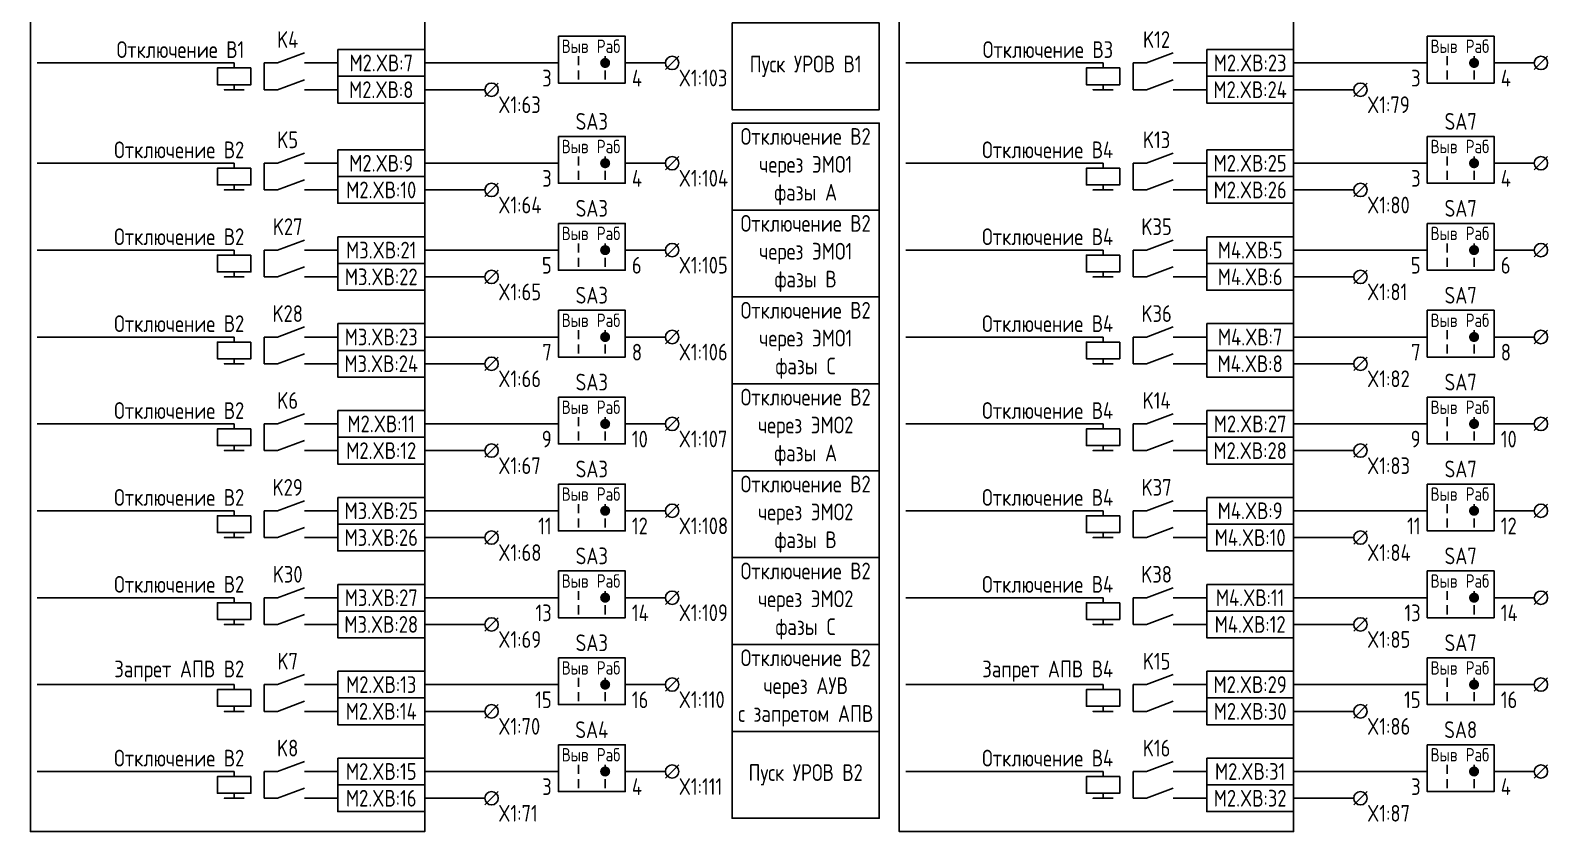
# Model space of a CAD drawing. Header units: millimetres. Extents: x -1102 to 3953, y -90 to 618.
# Drawn here: x 444 to 671, y 57 to 176.9 of the extents above; entities that cross this region are included whole.
import ezdxf

# ---------------------------------------------------------------- set-up
doc = ezdxf.new("R2010")
doc.units = ezdxf.units.MM
doc.styles.add('Gost_type_A', font='GOST_A.TTF')

# ---------------------------------------------------------------- blocks, each defined once
blk = doc.blocks.new('POINT')
at = {"const_width": 0.75}
blk.add_lwpolyline([(-0.375, 0, 1), (0.375, 0, 1)], format="xyb", close=True, dxfattribs=at)
blk = doc.blocks.new('Переключатель_положение')
for p, q in [((2, 1), (2, -0.34)), ((2, -1.14), (2, -2.49))]:
    blk.add_line(p, q)

msp = doc.modelspace()

# ---------------------------------------------------------------- linework, layer by layer
at = {"ltscale": 4.32}
for p, q in [((485, 173.5), (481, 172)), ((615, 173.5), (611, 172)), ((485, 169.5), (481, 168)), ((615, 169.5), (611, 168)), ((485, 158.5), (481, 157)), ((615, 158.5), (611, 157)), ((485, 154.5), (481, 153)), ((615, 154.5), (611, 153)), ((485, 145.5), (481, 144)), ((615, 145.5), (611, 144)), ((485, 141.5), (481, 140)), ((615, 141.5), (611, 140)), ((485, 132.5), (481, 131)), ((615, 132.5), (611, 131)), ((485, 128.5), (481, 127)), ((615, 128.5), (611, 127)), ((485, 119.5), (481, 118)), ((615, 119.5), (611, 118)), ((485, 115.5), (481, 114)), ((615, 115.5), (611, 114)), ((485, 106.5), (481, 105)), ((615, 106.5), (611, 105)), ((485, 102.5), (481, 101)), ((615, 102.5), (611, 101)), ((485, 93.5), (481, 92)), ((615, 93.5), (611, 92)), ((485, 89.5), (481, 88)), ((615, 89.5), (611, 88)), ((485, 80.5), (481, 79)), ((615, 80.5), (611, 79)), ((485, 76.5), (481, 75)), ((615, 76.5), (611, 75)), ((485, 67.5), (481, 66)), ((615, 67.5), (611, 66)), ((485, 63.5), (481, 62)), ((615, 63.5), (611, 62))]:
    msp.add_line(p, q, dxfattribs=at)
for p, q in [((541.01, 173), (539.01, 171)), ((671.01, 173), (669.01, 171)), ((474.5, 172), (445, 172)), ((474.5, 172), (474.5, 171.25)), ((523, 172), (503, 172)), ((604.5, 172), (575, 172)), ((604.5, 172), (604.5, 171.25)), ((653, 172), (633, 172)), ((474.5, 168.75), (474.5, 168)), ((503, 168), (512, 168)), ((514.01, 169), (512.01, 167)), ((604.5, 168.75), (604.5, 168)), ((633, 168), (642, 168)), ((644, 169), (642, 167)), ((474.5, 157), (445, 157)), ((474.5, 157), (474.5, 156.25)), ((523, 157), (503, 157)), ((541.01, 158), (539.01, 156)), ((604.5, 157), (575, 157)), ((604.5, 157), (604.5, 156.25)), ((653, 157), (633, 157)), ((671.01, 158), (669.01, 156)), ((474.5, 153.75), (474.5, 153)), ((503, 153), (512, 153)), ((514.01, 154), (512.01, 152)), ((604.5, 153.75), (604.5, 153)), ((633, 153), (642, 153)), ((644, 154), (642, 152)), ((474.5, 144), (445, 144)), ((474.5, 144), (474.5, 143.25)), ((523, 144), (503, 144)), ((541.01, 145), (539.01, 143)), ((604.5, 144), (575, 144)), ((604.5, 144), (604.5, 143.25)), ((653, 144), (633, 144)), ((671.01, 145), (669.01, 143)), ((474.5, 140.75), (474.5, 140)), ((514.01, 141), (512.01, 139)), ((604.5, 140.75), (604.5, 140)), ((644, 141), (642, 139)), ((503, 140), (512, 140)), ((633, 140), (642, 140)), ((541.01, 132), (539.01, 130)), ((671.01, 132), (669.01, 130)), ((474.5, 131), (445, 131)), ((474.5, 131), (474.5, 130.25)), ((523, 131), (503, 131)), ((604.5, 131), (575, 131)), ((604.5, 131), (604.5, 130.25)), ((653, 131), (633, 131)), ((474.5, 127.75), (474.5, 127)), ((514.01, 128), (512.01, 126)), ((604.5, 127.75), (604.5, 127)), ((644, 128), (642, 126)), ((503, 127), (512, 127)), ((633, 127), (642, 127)), ((541.01, 119), (539.01, 117)), ((671.01, 119), (669.01, 117)), ((474.5, 118), (445, 118)), ((474.5, 118), (474.5, 117.25)), ((523, 118), (503, 118)), ((604.5, 118), (575, 118)), ((604.5, 118), (604.5, 117.25)), ((653, 118), (633, 118)), ((474.5, 114.75), (474.5, 114)), ((503, 114), (512, 114)), ((514.01, 115), (512.01, 113)), ((604.5, 114.75), (604.5, 114)), ((633, 114), (642, 114)), ((644, 115), (642, 113)), ((474.5, 105), (445, 105)), ((474.5, 105), (474.5, 104.25)), ((523, 105), (503, 105)), ((541.01, 106), (539.01, 104)), ((604.5, 105), (575, 105)), ((604.5, 105), (604.5, 104.25)), ((653, 105), (633, 105)), ((671.01, 106), (669.01, 104)), ((474.5, 101.75), (474.5, 101)), ((503, 101), (512, 101)), ((514.01, 102), (512.01, 100)), ((604.5, 101.75), (604.5, 101)), ((633, 101), (642, 101)), ((644, 102), (642, 100)), ((474.5, 92), (445, 92)), ((474.5, 92), (474.5, 91.25)), ((523, 92), (503, 92)), ((541.01, 93), (539.01, 91)), ((604.5, 92), (575, 92)), ((604.5, 92), (604.5, 91.25)), ((653, 92), (633, 92)), ((671.01, 93), (669.01, 91)), ((474.5, 88.75), (474.5, 88)), ((514.01, 89), (512.01, 87)), ((604.5, 88.75), (604.5, 88)), ((644, 89), (642, 87)), ((503, 88), (512, 88)), ((633, 88), (642, 88)), ((541.01, 80), (539.01, 78)), ((671.01, 80), (669.01, 78)), ((474.5, 79), (445, 79)), ((474.5, 79), (474.5, 78.25)), ((523, 79), (503, 79)), ((604.5, 79), (575, 79)), ((604.5, 79), (604.5, 78.25)), ((653, 79), (633, 79)), ((474.5, 75.75), (474.5, 75)), ((503, 75), (512, 75)), ((514.01, 76), (512.01, 74)), ((604.5, 75.75), (604.5, 75)), ((633, 75), (642, 75)), ((644, 76), (642, 74)), ((474.5, 66), (445, 66)), ((474.5, 66), (474.5, 65.25)), ((523, 66), (503, 66)), ((541.01, 67), (539.01, 65)), ((604.5, 66), (575, 66)), ((604.5, 66), (604.5, 65.25)), ((653, 66), (633, 66)), ((671.01, 67), (669.01, 65)), ((474.5, 62.75), (474.5, 62)), ((503, 62), (512, 62)), ((514.01, 63), (512.01, 61)), ((604.5, 62.75), (604.5, 62)), ((633, 62), (642, 62)), ((644, 63), (642, 61))]:
    msp.add_line(p, q)
at = {"ltscale": 1.08}
for p, q in [((481, 172), (479, 172)), ((479, 172), (479, 168)), ((485, 172), (490, 172)), ((611, 172), (609, 172)), ((609, 172), (609, 168)), ((615, 172), (620, 172)), ((479, 168), (481, 168)), ((485, 168), (490, 168)), ((609, 168), (611, 168)), ((615, 168), (620, 168)), ((481, 157), (479, 157)), ((479, 157), (479, 153)), ((485, 157), (490, 157)), ((611, 157), (609, 157)), ((609, 157), (609, 153)), ((615, 157), (620, 157)), ((479, 153), (481, 153)), ((485, 153), (490, 153)), ((609, 153), (611, 153)), ((615, 153), (620, 153)), ((481, 144), (479, 144)), ((479, 144), (479, 140)), ((485, 144), (490, 144)), ((611, 144), (609, 144)), ((609, 144), (609, 140)), ((615, 144), (620, 144)), ((479, 140), (481, 140)), ((485, 140), (490, 140)), ((609, 140), (611, 140)), ((615, 140), (620, 140)), ((481, 131), (479, 131)), ((479, 131), (479, 127)), ((485, 131), (490, 131)), ((611, 131), (609, 131)), ((609, 131), (609, 127)), ((615, 131), (620, 131)), ((479, 127), (481, 127)), ((485, 127), (490, 127)), ((609, 127), (611, 127)), ((615, 127), (620, 127)), ((481, 118), (479, 118)), ((479, 118), (479, 114)), ((485, 118), (490, 118)), ((611, 118), (609, 118)), ((609, 118), (609, 114)), ((615, 118), (620, 118)), ((479, 114), (481, 114)), ((485, 114), (490, 114)), ((609, 114), (611, 114)), ((615, 114), (620, 114)), ((481, 105), (479, 105)), ((479, 105), (479, 101)), ((485, 105), (490, 105)), ((611, 105), (609, 105)), ((609, 105), (609, 101)), ((615, 105), (620, 105)), ((479, 101), (481, 101)), ((485, 101), (490, 101)), ((609, 101), (611, 101)), ((615, 101), (620, 101)), ((481, 92), (479, 92)), ((479, 92), (479, 88)), ((485, 92), (490, 92)), ((611, 92), (609, 92)), ((609, 92), (609, 88)), ((615, 92), (620, 92)), ((479, 88), (481, 88)), ((485, 88), (490, 88)), ((609, 88), (611, 88)), ((615, 88), (620, 88)), ((481, 79), (479, 79)), ((479, 79), (479, 75)), ((485, 79), (490, 79)), ((611, 79), (609, 79)), ((609, 79), (609, 75)), ((615, 79), (620, 79)), ((479, 75), (481, 75)), ((485, 75), (490, 75)), ((609, 75), (611, 75)), ((615, 75), (620, 75)), ((481, 66), (479, 66)), ((479, 66), (479, 62)), ((485, 66), (490, 66)), ((611, 66), (609, 66)), ((609, 66), (609, 62)), ((615, 66), (620, 66)), ((479, 62), (481, 62)), ((485, 62), (490, 62)), ((609, 62), (611, 62)), ((615, 62), (620, 62))]:
    msp.add_line(p, q, dxfattribs=at)
at = {"ltscale": 4}
for p, q in [((533, 172), (539.01, 172)), ((663, 172), (669.01, 172)), ((533, 157), (539.01, 157)), ((663, 157), (669.01, 157)), ((533, 144), (539.01, 144)), ((663, 144), (669.01, 144)), ((533, 131), (539.01, 131)), ((663, 131), (669.01, 131)), ((533, 118), (539.01, 118)), ((663, 118), (669.01, 118)), ((533, 105), (539.01, 105)), ((663, 105), (669.01, 105)), ((533, 92), (539.01, 92)), ((663, 92), (669.01, 92)), ((533, 79), (539.01, 79)), ((663, 79), (669.01, 79)), ((533, 66), (539.01, 66)), ((663, 66), (669.01, 66))]:
    msp.add_line(p, q, dxfattribs=at)
for points in [[(444, 270), (503, 270), (503, 57), (444, 57)], [(574, 270), (633, 270), (633, 57), (574, 57)], [(549, 178), (571, 178), (571, 165), (549, 165)], [(523, 176), (533, 176), (533, 169), (523, 169)], [(653, 176), (663, 176), (663, 169), (653, 169)], [(490, 174), (503, 174), (503, 170), (490, 170)], [(620, 174), (633, 174), (633, 170), (620, 170)], [(477, 171.25), (477, 168.75), (472, 168.75), (472, 171.25)], [(607, 171.25), (607, 168.75), (602, 168.75), (602, 171.25)], [(476, 168), (473, 168)], [(490, 170), (503, 170), (503, 166), (490, 166)], [(606, 168), (603, 168)], [(620, 170), (633, 170), (633, 166), (620, 166)], [(549, 163), (571, 163), (571, 150), (549, 150)], [(490, 159), (503, 159), (503, 155), (490, 155)], [(523, 161), (533, 161), (533, 154), (523, 154)], [(620, 159), (633, 159), (633, 155), (620, 155)], [(653, 161), (663, 161), (663, 154), (653, 154)], [(477, 156.25), (477, 153.75), (472, 153.75), (472, 156.25)], [(490, 155), (503, 155), (503, 151), (490, 151)], [(607, 156.25), (607, 153.75), (602, 153.75), (602, 156.25)], [(620, 155), (633, 155), (633, 151), (620, 151)], [(476, 153), (473, 153)], [(606, 153), (603, 153)], [(549, 150), (571, 150), (571, 137), (549, 137)], [(523, 148), (533, 148), (533, 141), (523, 141)], [(653, 148), (663, 148), (663, 141), (653, 141)], [(490, 146), (503, 146), (503, 142), (490, 142)], [(620, 146), (633, 146), (633, 142), (620, 142)], [(477, 143.25), (477, 140.75), (472, 140.75), (472, 143.25)], [(607, 143.25), (607, 140.75), (602, 140.75), (602, 143.25)], [(490, 142), (503, 142), (503, 138), (490, 138)], [(620, 142), (633, 142), (633, 138), (620, 138)], [(476, 140), (473, 140)], [(606, 140), (603, 140)], [(549, 137), (571, 137), (571, 124), (549, 124)], [(523, 135), (533, 135), (533, 128), (523, 128)], [(653, 135), (663, 135), (663, 128), (653, 128)], [(490, 133), (503, 133), (503, 129), (490, 129)], [(620, 133), (633, 133), (633, 129), (620, 129)], [(477, 130.25), (477, 127.75), (472, 127.75), (472, 130.25)], [(607, 130.25), (607, 127.75), (602, 127.75), (602, 130.25)], [(490, 129), (503, 129), (503, 125), (490, 125)], [(620, 129), (633, 129), (633, 125), (620, 125)], [(476, 127), (473, 127)], [(606, 127), (603, 127)], [(549, 124), (571, 124), (571, 111), (549, 111)], [(523, 122), (533, 122), (533, 115), (523, 115)], [(653, 122), (663, 122), (663, 115), (653, 115)], [(490, 120), (503, 120), (503, 116), (490, 116)], [(620, 120), (633, 120), (633, 116), (620, 116)], [(477, 117.25), (477, 114.75), (472, 114.75), (472, 117.25)], [(490, 116), (503, 116), (503, 112), (490, 112)], [(607, 117.25), (607, 114.75), (602, 114.75), (602, 117.25)], [(620, 116), (633, 116), (633, 112), (620, 112)], [(476, 114), (473, 114)], [(606, 114), (603, 114)], [(523, 109), (533, 109), (533, 102), (523, 102)], [(549, 111), (571, 111), (571, 98), (549, 98)], [(653, 109), (663, 109), (663, 102), (653, 102)], [(490, 107), (503, 107), (503, 103), (490, 103)], [(620, 107), (633, 107), (633, 103), (620, 103)], [(477, 104.25), (477, 101.75), (472, 101.75), (472, 104.25)], [(490, 103), (503, 103), (503, 99), (490, 99)], [(607, 104.25), (607, 101.75), (602, 101.75), (602, 104.25)], [(620, 103), (633, 103), (633, 99), (620, 99)], [(476, 101), (473, 101)], [(606, 101), (603, 101)], [(549, 98), (571, 98), (571, 85), (549, 85)], [(523, 96), (533, 96), (533, 89), (523, 89)], [(653, 96), (663, 96), (663, 89), (653, 89)], [(490, 94), (503, 94), (503, 90), (490, 90)], [(620, 94), (633, 94), (633, 90), (620, 90)], [(477, 91.25), (477, 88.75), (472, 88.75), (472, 91.25)], [(607, 91.25), (607, 88.75), (602, 88.75), (602, 91.25)], [(490, 90), (503, 90), (503, 86), (490, 86)], [(620, 90), (633, 90), (633, 86), (620, 86)], [(476, 88), (473, 88)], [(606, 88), (603, 88)], [(549, 85), (571, 85), (571, 72), (549, 72)], [(523, 83), (533, 83), (533, 76), (523, 76)], [(653, 83), (663, 83), (663, 76), (653, 76)], [(490, 81), (503, 81), (503, 77), (490, 77)], [(620, 81), (633, 81), (633, 77), (620, 77)], [(477, 78.25), (477, 75.75), (472, 75.75), (472, 78.25)], [(607, 78.25), (607, 75.75), (602, 75.75), (602, 78.25)], [(476, 75), (473, 75)], [(490, 77), (503, 77), (503, 73), (490, 73)], [(606, 75), (603, 75)], [(620, 77), (633, 77), (633, 73), (620, 73)], [(549, 72), (571, 72), (571, 59), (549, 59)], [(523, 70), (533, 70), (533, 63), (523, 63)], [(653, 70), (663, 70), (663, 63), (653, 63)], [(490, 68), (503, 68), (503, 64), (490, 64)], [(620, 68), (633, 68), (633, 64), (620, 64)], [(477, 65.25), (477, 62.75), (472, 62.75), (472, 65.25)], [(490, 64), (503, 64), (503, 60), (490, 60)], [(607, 65.25), (607, 62.75), (602, 62.75), (602, 65.25)], [(620, 64), (633, 64), (633, 60), (620, 60)], [(476, 62), (473, 62)], [(606, 62), (603, 62)]]:
    msp.add_lwpolyline(points, close=True)
for centre in [(540.01, 172), (670.01, 172), (513.01, 168), (643, 168), (540.01, 157), (670.01, 157), (513.01, 153), (643, 153), (540.01, 144), (670.01, 144), (513.01, 140), (643, 140), (540.01, 131), (670.01, 131), (513.01, 127), (643, 127), (540.01, 118), (670.01, 118), (513.01, 114), (643, 114), (540.01, 105), (670.01, 105), (513.01, 101), (643, 101), (540.01, 92), (670.01, 92), (513.01, 88), (643, 88), (540.01, 79), (670.01, 79), (513.01, 75), (643, 75), (540.01, 66), (670.01, 66), (513.01, 62), (643, 62)]:
    msp.add_circle(centre, 1)

# ---------------------------------------------------------------- block references
for name, p in [('Переключатель_положение', (524, 172)), ('POINT', (530, 172)), ('Переключатель_положение', (528, 172)), ('Переключатель_положение', (654, 172)), ('POINT', (660, 172)), ('Переключатель_положение', (658, 172)), ('Переключатель_положение', (524, 157)), ('POINT', (530, 157)), ('Переключатель_положение', (528, 157)), ('Переключатель_положение', (654, 157)), ('POINT', (660, 157)), ('Переключатель_положение', (658, 157)), ('Переключатель_положение', (524, 144)), ('POINT', (530, 144)), ('Переключатель_положение', (528, 144)), ('Переключатель_положение', (654, 144)), ('POINT', (660, 144)), ('Переключатель_положение', (658, 144)), ('Переключатель_положение', (524, 131)), ('POINT', (530, 131)), ('Переключатель_положение', (528, 131)), ('Переключатель_положение', (654, 131)), ('POINT', (660, 131)), ('Переключатель_положение', (658, 131)), ('Переключатель_положение', (524, 118)), ('POINT', (530, 118)), ('Переключатель_положение', (528, 118)), ('Переключатель_положение', (654, 118)), ('POINT', (660, 118)), ('Переключатель_положение', (658, 118)), ('Переключатель_положение', (524, 105)), ('POINT', (530, 105)), ('Переключатель_положение', (528, 105)), ('Переключатель_положение', (654, 105)), ('POINT', (660, 105)), ('Переключатель_положение', (658, 105)), ('Переключатель_положение', (524, 92)), ('POINT', (530, 92)), ('Переключатель_положение', (528, 92)), ('Переключатель_положение', (654, 92)), ('POINT', (660, 92)), ('Переключатель_положение', (658, 92)), ('Переключатель_положение', (524, 79)), ('POINT', (530, 79)), ('Переключатель_положение', (528, 79)), ('Переключатель_положение', (654, 79)), ('POINT', (660, 79)), ('Переключатель_положение', (658, 79)), ('Переключатель_положение', (524, 66)), ('POINT', (530, 66)), ('Переключатель_положение', (528, 66)), ('Переключатель_положение', (654, 66)), ('POINT', (660, 66)), ('Переключатель_положение', (658, 66))]:
    msp.add_blockref(name, p)

# ---------------------------------------------------------------- texts
at = {"style": 'Gost_type_A'}
for s, insert, char_height, width, attachment_point in [('{\\C210;Отключение В1}', (476, 174), 2.5, 31.0015, 6), ('K4', (482.5, 175.5), 2.5, 5, 5), ('Выв', (525.5, 174.5), 2, 5, 5), ('Раб', (530.5, 174.5), 2, 5, 5), ('Отключение В3', (606, 174), 2.5, 31.0015, 6), ('K12', (612.5, 175.5), 2.5, 5, 5), ('Выв', (655.5, 174.5), 2, 5, 5), ('Раб', (660.5, 174.5), 2, 5, 5), ('M2.XВ:7', (496.5, 172), 2.5, 13, 5), ('Пуск УРОВ В1', (560, 171.5), 2.5, 21.9988, 5), ('M2.XВ:23', (626.5, 172), 2.5, 13, 5), ('3', (522, 170.98), 2.5, 5, 3), ('4', (534, 170.98), 2.5, 5, 1), ('3', (652, 170.98), 2.5, 5, 3), ('4', (664, 170.98), 2.5, 5, 1), ('M2.XВ:8', (496.5, 168), 2.5, 13, 5), ('M2.XВ:24', (626.5, 168), 2.5, 13, 5), ('SA3', (528, 162), 2.5, 10, 8), ('SA7', (658, 162), 2.5, 10, 8), ('K5', (482.5, 160.5), 2.5, 5, 5), ('Отключение В2\\Pчерез ЭМО1\\Pфазы A', (560, 156.5), 2.5, 21.9988, 5), ('K13', (612.5, 160.5), 2.5, 5, 5), ('Отключение В2', (476, 159), 2.5, 31.0015, 6), ('Выв', (525.5, 159.5), 2, 5, 5), ('Раб', (530.5, 159.5), 2, 5, 5), ('Отключение В4', (606, 159), 2.5, 31.0015, 6), ('Выв', (655.5, 159.5), 2, 5, 5), ('Раб', (660.5, 159.5), 2, 5, 5), ('M2.XВ:9', (496.5, 157), 2.5, 13, 5), ('M2.XВ:25', (626.5, 157), 2.5, 13, 5), ('3', (522, 155.98), 2.5, 5, 3), ('4', (534, 155.98), 2.5, 5, 1), ('3', (652, 155.98), 2.5, 5, 3), ('4', (664, 155.98), 2.5, 5, 1), ('M2.XВ:10', (496.5, 153), 2.5, 13, 5), ('M2.XВ:26', (626.5, 153), 2.5, 13, 5), ('SA3', (528, 149), 2.5, 10, 8), ('SA7', (658, 149), 2.5, 10, 8), ('K27', (482.5, 147.5), 2.5, 5, 5), ('Отключение В2\\Pчерез ЭМО1\\Pфазы B', (560, 143.5), 2.5, 21.9988, 5), ('K35', (612.5, 147.5), 2.5, 5, 5), ('Выв', (525.5, 146.5), 2, 5, 5), ('Раб', (530.5, 146.5), 2, 5, 5), ('Выв', (655.5, 146.5), 2, 5, 5), ('Раб', (660.5, 146.5), 2, 5, 5), ('M3.XВ:21', (496.5, 144), 2.5, 13, 5), ('M4.XВ:5', (626.5, 144), 2.5, 13, 5), ('M3.XВ:22', (496.5, 140), 2.5, 13, 5), ('5', (522, 142.98), 2.5, 5, 3), ('6', (534, 142.98), 2.5, 5, 1), ('M4.XВ:6', (626.5, 140), 2.5, 13, 5), ('5', (652, 142.98), 2.5, 5, 3), ('6', (664, 142.98), 2.5, 5, 1), ('SA3', (528, 136), 2.5, 10, 8), ('SA7', (658, 136), 2.5, 10, 8), ('Отключение В2\\Pчерез ЭМО1\\Pфазы C', (560, 130.5), 2.5, 21.9988, 5), ('K28', (482.5, 134.5), 2.5, 5, 5), ('Выв', (525.5, 133.5), 2, 5, 5), ('Раб', (530.5, 133.5), 2, 5, 5), ('K36', (612.5, 134.5), 2.5, 5, 5), ('Выв', (655.5, 133.5), 2, 5, 5), ('Раб', (660.5, 133.5), 2, 5, 5), ('M3.XВ:23', (496.5, 131), 2.5, 13, 5), ('M4.XВ:7', (626.5, 131), 2.5, 13, 5), ('7', (522, 129.98), 2.5, 5, 3), ('8', (534, 129.98), 2.5, 5, 1), ('7', (652, 129.98), 2.5, 5, 3), ('8', (664, 129.98), 2.5, 5, 1), ('M3.XВ:24', (496.5, 127), 2.5, 13, 5), ('M4.XВ:8', (626.5, 127), 2.5, 13, 5), ('SA3', (528, 123), 2.5, 10, 8), ('SA7', (658, 123), 2.5, 10, 8), ('K6', (482.5, 121.5), 2.5, 5, 5), ('Отключение В2\\Pчерез ЭМО2\\Pфазы A', (560, 117.5), 2.5, 21.9988, 5), ('K14', (612.5, 121.5), 2.5, 5, 5), ('Отключение В2', (476, 120), 2.5, 31.0015, 6), ('Выв', (525.5, 120.5), 2, 5, 5), ('Раб', (530.5, 120.5), 2, 5, 5), ('Отключение В4', (606, 120), 2.5, 31.0015, 6), ('Выв', (655.5, 120.5), 2, 5, 5), ('Раб', (660.5, 120.5), 2, 5, 5), ('M2.XВ:11', (496.5, 118), 2.5, 13, 5), ('M2.XВ:27', (626.5, 118), 2.5, 13, 5), ('9', (522, 116.98), 2.5, 5, 3), ('10', (534, 116.98), 2.5, 5, 1), ('9', (652, 116.98), 2.5, 5, 3), ('10', (664, 116.98), 2.5, 5, 1), ('M2.XВ:12', (496.5, 114), 2.5, 13, 5), ('M2.XВ:28', (626.5, 114), 2.5, 13, 5), ('SA3', (528, 110), 2.5, 10, 8), ('SA7', (658, 110), 2.5, 10, 8), ('K29', (482.5, 108.5), 2.5, 5, 5), ('Отключение В2\\Pчерез ЭМО2\\Pфазы B', (560, 104.5), 2.5, 21.9988, 5), ('K37', (612.5, 108.5), 2.5, 5, 5), ('Выв', (525.5, 107.5), 2, 5, 5), ('Раб', (530.5, 107.5), 2, 5, 5), ('Выв', (655.5, 107.5), 2, 5, 5), ('Раб', (660.5, 107.5), 2, 5, 5), ('M3.XВ:25', (496.5, 105), 2.5, 13, 5), ('M4.XВ:9', (626.5, 105), 2.5, 13, 5), ('M3.XВ:26', (496.5, 101), 2.5, 13, 5), ('11', (522, 103.98), 2.5, 5, 3), ('12', (534, 103.98), 2.5, 5, 1), ('M4.XВ:10', (626.5, 101), 2.5, 13, 5), ('11', (652, 103.98), 2.5, 5, 3), ('12', (664, 103.98), 2.5, 5, 1), ('SA3', (528, 97), 2.5, 10, 8), ('SA7', (658, 97), 2.5, 10, 8), ('K30', (482.5, 95.5), 2.5, 5, 5), ('Выв', (525.5, 94.5), 2, 5, 5), ('Раб', (530.5, 94.5), 2, 5, 5), ('Отключение В2\\Pчерез ЭМО2\\Pфазы C', (560, 91.5), 2.5, 21.9988, 5), ('K38', (612.5, 95.5), 2.5, 5, 5), ('Выв', (655.5, 94.5), 2, 5, 5), ('Раб', (660.5, 94.5), 2, 5, 5), ('M3.XВ:27', (496.5, 92), 2.5, 13, 5), ('M4.XВ:11', (626.5, 92), 2.5, 13, 5), ('13', (522, 90.98), 2.5, 5, 3), ('14', (534, 90.98), 2.5, 5, 1), ('13', (652, 90.98), 2.5, 5, 3), ('14', (664, 90.98), 2.5, 5, 1), ('M3.XВ:28', (496.5, 88), 2.5, 13, 5), ('M4.XВ:12', (626.5, 88), 2.5, 13, 5), ('SA3', (528, 84), 2.5, 10, 8), ('SA7', (658, 84), 2.5, 10, 8), ('Отключение В2 через АУВ\\Pс запретом АПВ', (560, 78.5), 2.5, 21.9988, 5), ('Запрет АПВ В2', (476, 81), 2.5, 31.0015, 6), ('K7', (482.5, 82.5), 2.5, 5, 5), ('Выв', (525.5, 81.5), 2, 5, 5), ('Раб', (530.5, 81.5), 2, 5, 5), (' Запрет АПВ В4', (606, 81), 2.5, 31.0015, 6), ('K15', (612.5, 82.5), 2.5, 5, 5), ('Выв', (655.5, 81.5), 2, 5, 5), ('Раб', (660.5, 81.5), 2, 5, 5), ('M2.XВ:13', (496.5, 79), 2.5, 13, 5), ('M2.XВ:29', (626.5, 79), 2.5, 13, 5), ('15', (522, 77.98), 2.5, 5, 3), ('16', (534, 77.98), 2.5, 5, 1), ('15', (652, 77.98), 2.5, 5, 3), ('16', (664, 77.98), 2.5, 5, 1), ('M2.XВ:14', (496.5, 75), 2.5, 13, 5), ('M2.XВ:30', (626.5, 75), 2.5, 13, 5), ('SA4', (528, 71), 2.5, 10, 8), ('SA8', (658, 71), 2.5, 10, 8), ('K8', (482.5, 69.5), 2.5, 5, 5), ('K16', (612.5, 69.5), 2.5, 5, 5), ('Отключение В2', (476, 68), 2.5, 31.0015, 6), ('Выв', (525.5, 68.5), 2, 5, 5), ('Раб', (530.5, 68.5), 2, 5, 5), ('Отключение В4', (606, 68), 2.5, 31.0015, 6), ('Выв', (655.5, 68.5), 2, 5, 5), ('Раб', (660.5, 68.5), 2, 5, 5), ('M2.XВ:15', (496.5, 66), 2.5, 13, 5), ('Пуск УРОВ В2', (560, 65.5), 2.5, 21.9988, 5), ('M2.XВ:31', (626.5, 66), 2.5, 13, 5), ('3', (522, 64.98), 2.5, 5, 3), ('4', (534, 64.98), 2.5, 5, 1), ('3', (652, 64.98), 2.5, 5, 3), ('4', (664, 64.98), 2.5, 5, 1), ('M2.XВ:16', (496.5, 62), 2.5, 13, 5), ('M2.XВ:32', (626.5, 62), 2.5, 13, 5)]:
    msp.add_mtext(s, dxfattribs=dict(at, insert=insert, char_height=char_height, width=width, attachment_point=attachment_point))
at = {"color": 18, "true_color": 0x000000, "char_height": 2.5, "width": 8, "attachment_point": 1, "line_spacing_factor": 0.9, "style": 'Gost_type_A'}
for s, insert in [('X1:103', (541.01, 171)), ('X1:104', (541.01, 156)), ('X1:105', (541.01, 143)), ('X1:106', (541.01, 130)), ('X1:107', (541.01, 117)), ('X1:108', (541.01, 104)), ('X1:109', (541.01, 91)), ('X1:110', (541.01, 78)), ('X1:111', (541.01, 65))]:
    msp.add_mtext(s, dxfattribs=dict(at, insert=insert))
at = {"char_height": 2.5, "width": 8, "attachment_point": 1, "line_spacing_factor": 0.9, "style": 'Gost_type_A'}
for s, insert in [('X1:63', (514.01, 167)), ('X1:79', (644, 167)), ('X1:64', (514.01, 152)), ('X1:80', (644, 152)), ('X1:65', (514.01, 139)), ('X1:81', (644, 139)), ('X1:66', (514.01, 126)), ('X1:82', (644, 126)), ('X1:67', (514.01, 113)), ('X1:83', (644, 113)), ('X1:68', (514.01, 100)), ('X1:84', (644, 100)), ('X1:69', (514.01, 87)), ('X1:85', (644, 87)), ('X1:70', (514.01, 74)), ('X1:86', (644, 74)), ('X1:71', (514.01, 61)), ('X1:87', (644, 61))]:
    msp.add_mtext(s, dxfattribs=dict(at, insert=insert))
at = {"color": 210, "char_height": 2.5, "width": 31.0015, "attachment_point": 6, "style": 'Gost_type_A'}
for s, insert in [('Отключение В2', (476, 146)), ('Отключение В4', (606, 146)), ('Отключение В2', (476, 133)), ('Отключение В4', (606, 133)), ('Отключение В2', (476, 107)), ('Отключение В4', (606, 107)), ('Отключение В2', (476, 94)), ('Отключение В4', (606, 94))]:
    msp.add_mtext(s, dxfattribs=dict(at, insert=insert))

doc.saveas('drawing.dxf')
